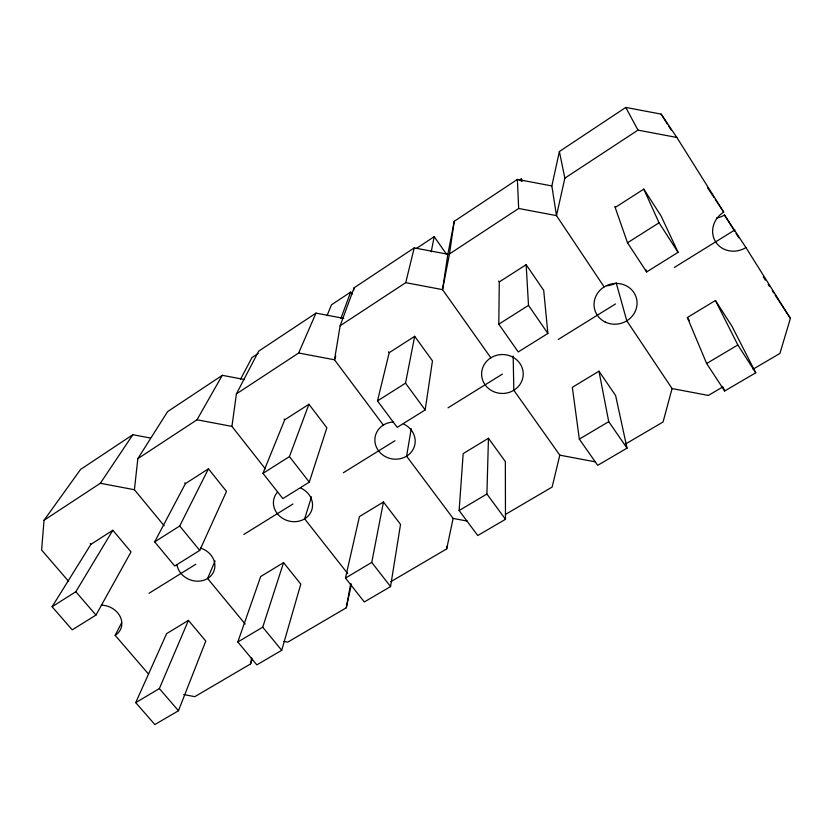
<?xml version="1.0" encoding="UTF-8"?>
<svg xmlns="http://www.w3.org/2000/svg" width="832" height="832" viewBox="0 0 832 832"><rect width="100%" height="100%" fill="white"/><g stroke="black" fill="none" stroke-linecap="round" stroke-linejoin="round"><path stroke-width="1.25" d="M499.283 281.954L526.157 264.69L543.702 290.358L547.882 333.466L518.242 351.926L498.794 324.178L499.283 281.954L498.659 281.06M505.482 519.303L486.907 494.021L488.457 438.256L463.174 453.606L459.129 510.526L477.755 535.538L505.482 519.303L505.346 461.594L488.457 438.256M150.405 438.027L132.86 434.699L80.59 469.414L44.044 520.26L41.6 550.004L68.609 581.35M390.811 581.682L446.67 548.912L446.888 546.354M164.164 525.803L134.42 489.726L137.831 458.65L167.586 411.642L222.3 375.315L244.494 379.527M265.304 468.822L231.941 426.4L236.402 393.9L258.658 351.177L315.983 313.123L343.762 318.375M490.849 357.812L442.551 289.63L449.478 253.937L454.23 221.333L517.369 179.41L551.834 185.931L556.494 215.634L604.146 286.926M425.162 409.937L432.463 360.87L414.69 336.305L389.21 352.685L377.489 400.91L397.197 427.357L425.162 409.937L405.517 383.178L414.69 336.305M454.23 221.333L447.855 254.249L442.551 289.63L405.735 282.662L340.142 325.749L334.506 359.788L383.344 425.09M183.706 694.554L194.792 696.665L250.63 663.905L251.607 657.55M390.551 586.591L400.535 524.378L383.469 501.998L359.424 516.589L345.467 578.042L364.312 601.952L390.551 586.591L371.748 562.422L383.469 501.998M353.673 290.337L354.099 287.81L414.222 247.894L447.855 254.249M411.247 428.667L406.598 456.186L453.128 518.409L467.158 521.061M283.962 641.42L287.747 642.138L346.289 607.797L350.698 583.669M431.215 251.857L434.19 236.662L446.555 254.28M446.67 548.912L453.128 518.409M346.289 607.797L351.426 584.116M551.834 185.931L559.395 151.507L625.778 107.432L661.138 114.109L676.853 137.467L723.694 212.108A22.724 20.935 -30.1 0 0 715.593 241.769A22.724 20.935 -30.1 0 0 745.95 247.572L790.4 318.406L779.906 353.444L753.074 369.19M559.395 151.507L564.845 178.152L556.494 215.634L518.669 208.478L449.478 253.937M513.167 356.044L513.833 390.26L559.801 455.146L552.136 487.053L505.378 514.478M405.735 282.662L414.222 247.894M616.158 282.693L626.798 320.819L672.079 388.565L663.062 421.99L625.196 444.194M281.705 650.312L300.799 584.126L283.577 562.63L260.686 576.524L237.817 641.982L256.828 664.872L281.705 650.312L262.725 627.182L283.577 562.63M311.532 496.777L304.647 518.846L347.651 573.529M250.63 663.905L252.221 658.975M309.296 482.134L326.872 427.794L308.922 404.258L284.721 419.806L262.964 473.356L282.859 498.597L309.296 482.134L289.442 456.602L308.922 404.258M335.774 356.221L334.506 359.788L298.657 353.007L236.402 393.9M340.142 325.749L354.099 287.81M340.839 318.531L350.688 292.063L352.154 294.07M178.464 710.746L205.785 641.056L188.438 620.381L166.618 633.63L135.72 702.634L154.856 724.568L178.464 710.746L159.359 688.584L188.438 620.381M327.09 315.557L331.448 304.834L350.688 292.063M215.072 560.924L207.615 578.5L245.159 624.031M298.657 353.007L315.983 313.123M199.732 550.41L226.512 491.4L208.437 468.832L185.422 483.61L154.669 541.861L174.71 565.999L199.732 550.41L179.712 526.011L208.437 468.832M148.564 674.107L115.149 635.336L121.618 622.773M240.583 379.132L251.982 357.552L258.149 353.465M95.961 615.066L131.019 551.928L112.83 530.254L90.917 544.326L52.094 606.746L72.238 629.845L95.961 615.066L75.837 591.729L112.83 530.254M137.831 458.65L196.997 419.786L222.3 375.315M44.044 520.26L100.35 483.267L132.86 434.699M416.27 248.56L434.19 236.662M519.106 180.326L521.196 178.942L522.631 181.085M564.845 178.152L637.967 130.125L676.853 137.467M615.42 207.345L643.791 189.114L661.066 215.966L678.09 252.325L646.62 271.939L627.494 242.767L614.806 206.409M52.094 606.746L75.837 591.729M154.669 541.861L179.712 526.011M262.964 473.356L289.442 456.602M377.489 400.91L405.517 383.178M498.794 324.178L528.507 305.375L526.157 264.69M627.494 242.767L659.048 222.799L643.791 189.114M149.032 593.268L195.842 564.231M243.807 534.477L292.958 503.994M343.346 472.742L395.013 440.7M448.011 407.826L502.393 374.098M558.21 339.487L615.514 303.94M674.388 267.426L734.874 229.913M598.967 371.176L572.343 387.338L579.332 439.119L597.688 465.327L627.026 448.157L615.618 395.533L598.967 371.176L608.733 421.658L627.026 448.157M687.346 317.522L715.426 300.487L731.796 325.936L755.758 372.788L724.662 390.998L706.638 363.501L687.346 317.522L689.406 320.674M135.72 702.634L159.359 688.584M237.817 641.982L262.725 627.182M345.467 578.042L371.748 562.422M459.129 510.526L486.907 494.021M579.332 439.119L608.733 421.658M706.638 363.501L737.828 344.978L715.426 300.487M722.873 386.901L708.334 395.429L672.079 388.565M559.801 455.146L595.13 461.833M196.997 419.786L231.941 426.4M100.35 483.267L134.42 489.726M90.282 543.577L90.917 544.326M184.787 482.82L185.422 483.61M284.097 418.985L284.721 419.806M388.575 351.822L389.21 352.685M528.507 305.375L547.882 333.466M707.554 187.751L713.866 197.278M715.27 199.399L723.694 212.108M716.498 218.046A20.696 19.219 -32.8 0 0 724.474 214.999L745.95 247.572M768.165 284.409L769.558 286.53M772.335 290.784L773.729 292.906M775.112 295.038L790.4 318.406M659.048 222.799L678.09 252.325M737.828 344.978L755.758 372.788M661.138 114.109L667.274 123.874M668.637 126.038L671.362 130.374M724.474 214.999L734.708 231.286M736.07 233.459L738.795 237.806M763.339 276.9L765.388 280.166M625.778 107.432L637.967 130.125M723.133 387.462L724.662 390.998M645.757 269.558L646.62 271.939M521.196 178.942L521.342 181.49M517.369 179.41L518.669 208.478M403.52 423.987A20.228 18.543 11 0 1 409.334 454.137A20.228 18.543 11 0 1 376.792 447.97A20.228 18.543 11 0 1 393.182 422.022M300.716 488.03A19.75 17.607 17.1 0 1 310.242 513.292A19.75 17.607 17.1 0 1 282.308 518.159A19.75 17.607 17.1 0 1 277.534 492.076M615.056 283.338A19.75 18.699 -19.8 0 1 606.476 285.813M200.522 548.08A19.334 16.713 20.5 0 1 214.77 567.705A19.334 16.713 20.5 0 1 196.206 581.142A19.334 16.713 20.5 0 1 177.039 565.074M101.338 605.176A18.949 15.87 22.6 0 1 120.401 617.105A18.949 15.87 22.6 0 1 115.149 635.336M488.54 388.513A20.81 19.469 -0.3 0 0 522.787 377.967A20.81 19.469 -0.3 0 0 495.924 355.503A20.81 19.469 -0.3 0 0 488.54 388.513M605.259 322.067A21.622 20.28 -16.8 0 0 637.052 302.588A21.622 20.28 -16.8 0 0 604.323 286.811A21.622 20.28 -16.8 0 0 605.259 322.067"/></g></svg>
